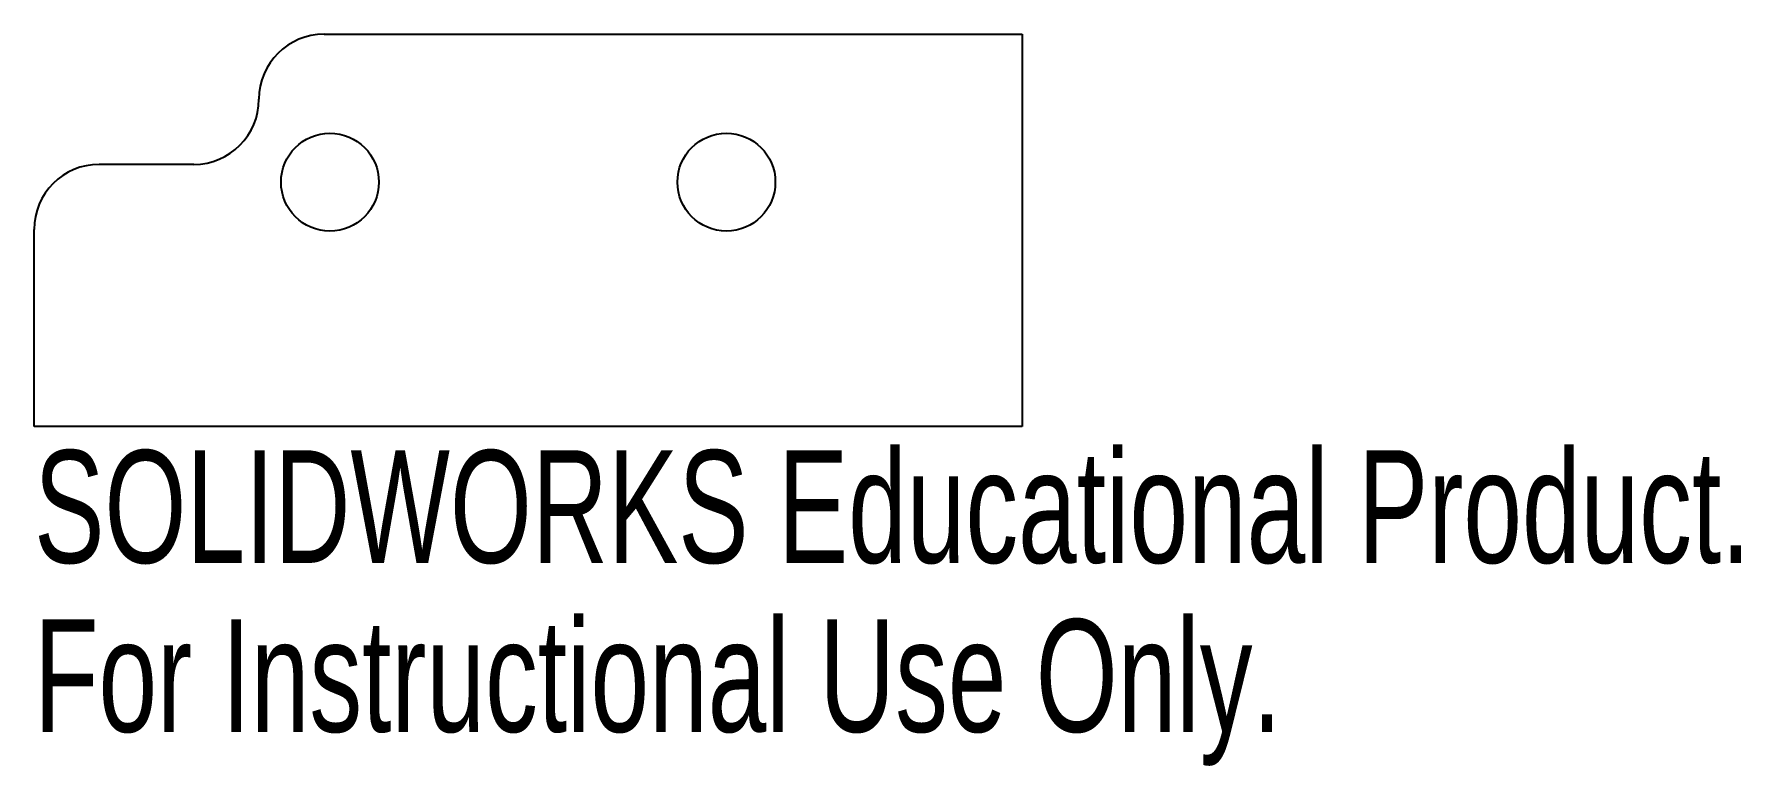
# Model space of a CAD drawing. Header units: inches. Extents: x -0.84 to 2.05, y -0.9 to 0.33.
import ezdxf

# ---------------------------------------------------------------- set-up
doc = ezdxf.new("R2010")
doc.units = ezdxf.units.IN
doc.header["$MEASUREMENT"] = 0
doc.styles.add('SLDTEXTSTYLE0', font='TXT', dxfattribs={"width": 0.7})

msp = doc.modelspace()

# ---------------------------------------------------------------- linework, layer by layer
at = {"color": 7, "linetype": 'Continuous', "lineweight": 25}
for p, q in [((-0.345, 0.3315), (0.835, 0.3315)), ((0.835, 0.3315), (0.835, -0.3315)), ((-0.565, 0.1115), (-0.725, 0.1115)), ((-0.835, -0.3315), (-0.835, 0.0015)), ((0.835, -0.3315), (-0.835, -0.3315))]:
    msp.add_line(p, q, dxfattribs=at)
for centre in [(-0.335, 0.0815), (0.335, 0.0815)]:
    msp.add_circle(centre, 0.0827, dxfattribs=at)
for centre, start, end in [((-0.345, 0.2215), 90, 180), ((-0.565, 0.2215), 270, 0), ((-0.725, 0.0015), 90, 180)]:
    msp.add_arc(centre, 0.11, start, end, dxfattribs=at)

# ---------------------------------------------------------------- texts
at = {"color": 7, "linetype": 'Continuous', "char_height": 0.1903, "attachment_point": 1, "style": 'SLDTEXTSTYLE0'}
for s, insert in [('SOLIDWORKS Educational Product.', (-0.835, -0.3716)), ('For Instructional Use Only.', (-0.835, -0.6571))]:
    msp.add_mtext(s, dxfattribs=dict(at, insert=insert))

doc.saveas('drawing.dxf')
